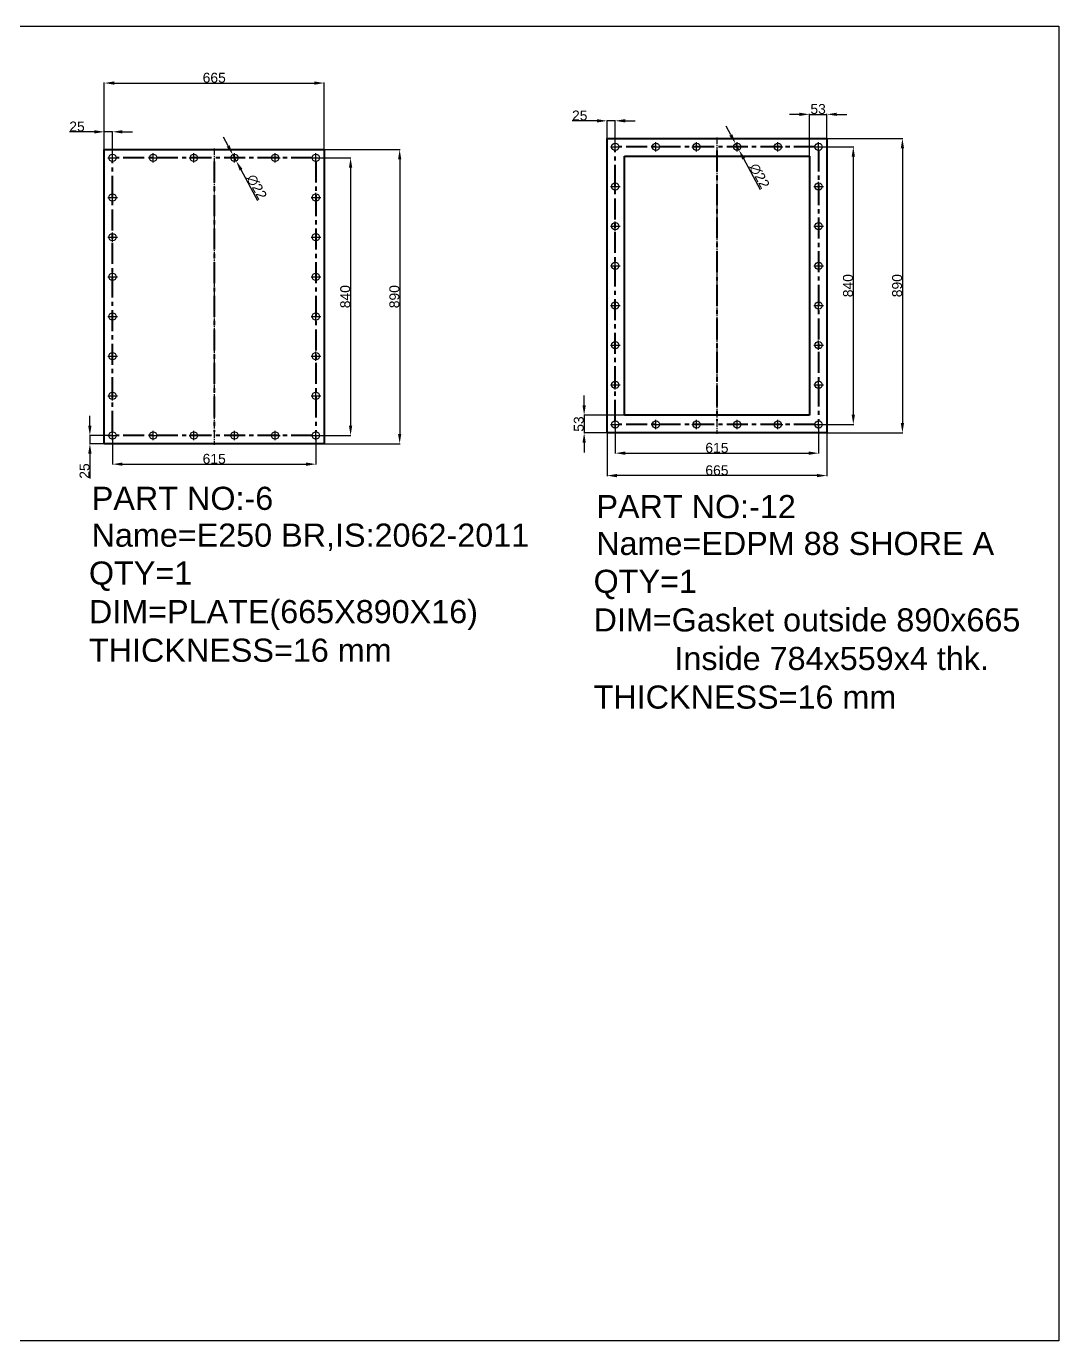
# Model space of a CAD drawing. Header units: millimetres. Extents: x 26210 to 45551, y 4625 to 8601.
# Drawn here: x 42429 to 45551, y 4625 to 8601 of the extents above; entities that cross this region are included whole.
import ezdxf

# ---------------------------------------------------------------- set-up
doc = ezdxf.new("R2010")
doc.units = ezdxf.units.MM
doc.linetypes.add('CENTER2', pattern=[28.575, 19.05, -3.175, 3.175, -3.175])
doc.linetypes.add('CENTERX2', pattern=[101.6, 63.5, -12.7, 12.7, -12.7])
doc.styles.get("Standard").update_dxf_attribs({"font": 'arial.ttf'})
doc.dimstyles.new('ISO-25', dxfattribs={"dimtxt": 2.5, "dimasz": 2.5, "dimexe": 1.25, "dimexo": 0.625, "dimtad": 1, "dimdsep": 46, "dimtxsty": 'Standard', "dimcen": 2.5, "dimadec": 0, "dimazin": 0, "dimtfac": 1, "dimtmove": 0, "dimatfit": 3, "dimfxl": 1, "dimarcsym": 0})

# ---------------------------------------------------------------- blocks, each defined once
blk = doc.blocks.new('*U274')
at = {"color": 0, "linetype": 'CENTER2', "lineweight": -3, "transparency": 16777216}
blk.add_line((0, 448.5), (0, -448.5), dxfattribs=at)
blk = doc.blocks.new('*U275')
at = {"color": 0, "linetype": 'CENTER2', "lineweight": -3, "transparency": 16777216}
for p, q in [((-14.5, 0), (-2.2, 0)), ((0, 2.2), (0, 14.5)), ((2.2, 0), (14.5, 0)), ((0, -14.5), (0, -2.2))]:
    blk.add_line(p, q, dxfattribs=at)
at = {"color": 0, "linetype": 'Continuous', "lineweight": -3, "transparency": 16777216}
for p, q in [((-1.1, 0), (1.1, 0)), ((0, -1.1), (0, 1.1))]:
    blk.add_line(p, q, dxfattribs=at)
blk = doc.blocks.new('*U276')
at = {"color": 0, "linetype": 'CENTER2', "lineweight": -3, "transparency": 16777216}
for p, q in [((-14.5, 0), (-2.2, 0)), ((0, 2.2), (0, 14.5)), ((2.2, 0), (14.5, 0)), ((0, -14.5), (0, -2.2))]:
    blk.add_line(p, q, dxfattribs=at)
at = {"color": 0, "linetype": 'Continuous', "lineweight": -3, "transparency": 16777216}
for p, q in [((-1.1, 0), (1.1, 0)), ((0, -1.1), (0, 1.1))]:
    blk.add_line(p, q, dxfattribs=at)
blk = doc.blocks.new('*U277')
at = {"color": 0, "linetype": 'CENTER2', "lineweight": -3, "transparency": 16777216}
for p, q in [((-14.5, 0), (-2.2, 0)), ((0, 2.2), (0, 14.5)), ((2.2, 0), (14.5, 0)), ((0, -14.5), (0, -2.2))]:
    blk.add_line(p, q, dxfattribs=at)
at = {"color": 0, "linetype": 'Continuous', "lineweight": -3, "transparency": 16777216}
for p, q in [((-1.1, 0), (1.1, 0)), ((0, -1.1), (0, 1.1))]:
    blk.add_line(p, q, dxfattribs=at)
blk = doc.blocks.new('*U278')
at = {"color": 0, "linetype": 'CENTER2', "lineweight": -3, "transparency": 16777216}
for p, q in [((-14.5, 0), (-2.2, 0)), ((0, 2.2), (0, 14.5)), ((2.2, 0), (14.5, 0)), ((0, -14.5), (0, -2.2))]:
    blk.add_line(p, q, dxfattribs=at)
at = {"color": 0, "linetype": 'Continuous', "lineweight": -3, "transparency": 16777216}
for p, q in [((-1.1, 0), (1.1, 0)), ((0, -1.1), (0, 1.1))]:
    blk.add_line(p, q, dxfattribs=at)
blk = doc.blocks.new('*U253')
at = {"color": 0, "linetype": 'CENTER2', "lineweight": -3, "transparency": 16777216}
for p, q in [((-14.5, 0), (-2.2, 0)), ((0, 2.2), (0, 14.5)), ((2.2, 0), (14.5, 0)), ((0, -14.5), (0, -2.2))]:
    blk.add_line(p, q, dxfattribs=at)
at = {"color": 0, "linetype": 'Continuous', "lineweight": -3, "transparency": 16777216}
for p, q in [((-1.1, 0), (1.1, 0)), ((0, -1.1), (0, 1.1))]:
    blk.add_line(p, q, dxfattribs=at)
blk = doc.blocks.new('*U254')
at = {"color": 0, "linetype": 'CENTER2', "lineweight": -3, "transparency": 16777216}
for p, q in [((-14.5, 0), (-2.2, 0)), ((0, 2.2), (0, 14.5)), ((2.2, 0), (14.5, 0)), ((0, -14.5), (0, -2.2))]:
    blk.add_line(p, q, dxfattribs=at)
at = {"color": 0, "linetype": 'Continuous', "lineweight": -3, "transparency": 16777216}
for p, q in [((-1.1, 0), (1.1, 0)), ((0, -1.1), (0, 1.1))]:
    blk.add_line(p, q, dxfattribs=at)
blk = doc.blocks.new('*U255')
at = {"color": 0, "linetype": 'CENTER2', "lineweight": -3, "transparency": 16777216}
for p, q in [((-14.5, 0), (-2.2, 0)), ((0, 2.2), (0, 14.5)), ((2.2, 0), (14.5, 0)), ((0, -14.5), (0, -2.2))]:
    blk.add_line(p, q, dxfattribs=at)
at = {"color": 0, "linetype": 'Continuous', "lineweight": -3, "transparency": 16777216}
for p, q in [((-1.1, 0), (1.1, 0)), ((0, -1.1), (0, 1.1))]:
    blk.add_line(p, q, dxfattribs=at)
blk = doc.blocks.new('*U256')
at = {"color": 0, "linetype": 'CENTER2', "lineweight": -3, "transparency": 16777216}
for p, q in [((-14.5, 0), (-2.2, 0)), ((0, 2.2), (0, 14.5)), ((2.2, 0), (14.5, 0)), ((0, -14.5), (0, -2.2))]:
    blk.add_line(p, q, dxfattribs=at)
at = {"color": 0, "linetype": 'Continuous', "lineweight": -3, "transparency": 16777216}
for p, q in [((-1.1, 0), (1.1, 0)), ((0, -1.1), (0, 1.1))]:
    blk.add_line(p, q, dxfattribs=at)
blk = doc.blocks.new('*U257')
at = {"color": 0, "linetype": 'CENTER2', "lineweight": -3, "transparency": 16777216}
for p, q in [((-14.5, 0), (-2.2, 0)), ((0, 2.2), (0, 14.5)), ((2.2, 0), (14.5, 0)), ((0, -14.5), (0, -2.2))]:
    blk.add_line(p, q, dxfattribs=at)
at = {"color": 0, "linetype": 'Continuous', "lineweight": -3, "transparency": 16777216}
for p, q in [((-1.1, 0), (1.1, 0)), ((0, -1.1), (0, 1.1))]:
    blk.add_line(p, q, dxfattribs=at)
blk = doc.blocks.new('*U258')
at = {"color": 0, "linetype": 'CENTER2', "lineweight": -3, "transparency": 16777216}
for p, q in [((-14.5, 0), (-2.2, 0)), ((0, 2.2), (0, 14.5)), ((2.2, 0), (14.5, 0)), ((0, -14.5), (0, -2.2))]:
    blk.add_line(p, q, dxfattribs=at)
at = {"color": 0, "linetype": 'Continuous', "lineweight": -3, "transparency": 16777216}
for p, q in [((-1.1, 0), (1.1, 0)), ((0, -1.1), (0, 1.1))]:
    blk.add_line(p, q, dxfattribs=at)
blk = doc.blocks.new('*U259')
at = {"color": 0, "linetype": 'CENTER2', "lineweight": -3, "transparency": 16777216}
for p, q in [((-14.5, 0), (-2.2, 0)), ((0, 2.2), (0, 14.5)), ((2.2, 0), (14.5, 0)), ((0, -14.5), (0, -2.2))]:
    blk.add_line(p, q, dxfattribs=at)
at = {"color": 0, "linetype": 'Continuous', "lineweight": -3, "transparency": 16777216}
for p, q in [((-1.1, 0), (1.1, 0)), ((0, -1.1), (0, 1.1))]:
    blk.add_line(p, q, dxfattribs=at)
blk = doc.blocks.new('*U260')
at = {"color": 0, "linetype": 'CENTER2', "lineweight": -3, "transparency": 16777216}
for p, q in [((-14.5, 0), (-2.2, 0)), ((0, 2.2), (0, 14.5)), ((2.2, 0), (14.5, 0)), ((0, -14.5), (0, -2.2))]:
    blk.add_line(p, q, dxfattribs=at)
at = {"color": 0, "linetype": 'Continuous', "lineweight": -3, "transparency": 16777216}
for p, q in [((-1.1, 0), (1.1, 0)), ((0, -1.1), (0, 1.1))]:
    blk.add_line(p, q, dxfattribs=at)
blk = doc.blocks.new('*U267')
at = {"color": 0, "linetype": 'CENTER2', "lineweight": -3, "transparency": 16777216}
for p, q in [((-14.5, 0), (-2.2, 0)), ((0, 2.2), (0, 14.5)), ((2.2, 0), (14.5, 0)), ((0, -14.5), (0, -2.2))]:
    blk.add_line(p, q, dxfattribs=at)
at = {"color": 0, "linetype": 'Continuous', "lineweight": -3, "transparency": 16777216}
for p, q in [((-1.1, 0), (1.1, 0)), ((0, -1.1), (0, 1.1))]:
    blk.add_line(p, q, dxfattribs=at)
blk = doc.blocks.new('*U268')
at = {"color": 0, "linetype": 'CENTER2', "lineweight": -3, "transparency": 16777216}
for p, q in [((-14.5, 0), (-2.2, 0)), ((0, 2.2), (0, 14.5)), ((2.2, 0), (14.5, 0)), ((0, -14.5), (0, -2.2))]:
    blk.add_line(p, q, dxfattribs=at)
at = {"color": 0, "linetype": 'Continuous', "lineweight": -3, "transparency": 16777216}
for p, q in [((-1.1, 0), (1.1, 0)), ((0, -1.1), (0, 1.1))]:
    blk.add_line(p, q, dxfattribs=at)
blk = doc.blocks.new('*U269')
at = {"color": 0, "linetype": 'CENTER2', "lineweight": -3, "transparency": 16777216}
for p, q in [((-14.5, 0), (-2.2, 0)), ((0, 2.2), (0, 14.5)), ((2.2, 0), (14.5, 0)), ((0, -14.5), (0, -2.2))]:
    blk.add_line(p, q, dxfattribs=at)
at = {"color": 0, "linetype": 'Continuous', "lineweight": -3, "transparency": 16777216}
for p, q in [((-1.1, 0), (1.1, 0)), ((0, -1.1), (0, 1.1))]:
    blk.add_line(p, q, dxfattribs=at)
blk = doc.blocks.new('*U270')
at = {"color": 0, "linetype": 'CENTER2', "lineweight": -3, "transparency": 16777216}
for p, q in [((-14.5, 0), (-2.2, 0)), ((0, 2.2), (0, 14.5)), ((2.2, 0), (14.5, 0)), ((0, -14.5), (0, -2.2))]:
    blk.add_line(p, q, dxfattribs=at)
at = {"color": 0, "linetype": 'Continuous', "lineweight": -3, "transparency": 16777216}
for p, q in [((-1.1, 0), (1.1, 0)), ((0, -1.1), (0, 1.1))]:
    blk.add_line(p, q, dxfattribs=at)
blk = doc.blocks.new('*U271')
at = {"color": 0, "linetype": 'CENTER2', "lineweight": -3, "transparency": 16777216}
for p, q in [((-14.5, 0), (-2.2, 0)), ((0, 2.2), (0, 14.5)), ((2.2, 0), (14.5, 0)), ((0, -14.5), (0, -2.2))]:
    blk.add_line(p, q, dxfattribs=at)
at = {"color": 0, "linetype": 'Continuous', "lineweight": -3, "transparency": 16777216}
for p, q in [((-1.1, 0), (1.1, 0)), ((0, -1.1), (0, 1.1))]:
    blk.add_line(p, q, dxfattribs=at)
blk = doc.blocks.new('*U272')
at = {"color": 0, "linetype": 'CENTER2', "lineweight": -3, "transparency": 16777216}
for p, q in [((-14.5, 0), (-2.2, 0)), ((0, 2.2), (0, 14.5)), ((2.2, 0), (14.5, 0)), ((0, -14.5), (0, -2.2))]:
    blk.add_line(p, q, dxfattribs=at)
at = {"color": 0, "linetype": 'Continuous', "lineweight": -3, "transparency": 16777216}
for p, q in [((-1.1, 0), (1.1, 0)), ((0, -1.1), (0, 1.1))]:
    blk.add_line(p, q, dxfattribs=at)
blk = doc.blocks.new('*U273')
at = {"color": 0, "linetype": 'CENTER2', "lineweight": -3, "transparency": 16777216}
for p, q in [((-14.5, 0), (-2.2, 0)), ((0, 2.2), (0, 14.5)), ((2.2, 0), (14.5, 0)), ((0, -14.5), (0, -2.2))]:
    blk.add_line(p, q, dxfattribs=at)
at = {"color": 0, "linetype": 'Continuous', "lineweight": -3, "transparency": 16777216}
for p, q in [((-1.1, 0), (1.1, 0)), ((0, -1.1), (0, 1.1))]:
    blk.add_line(p, q, dxfattribs=at)
blk = doc.blocks.new('*U261')
at = {"color": 0, "linetype": 'CENTER2', "lineweight": -3, "transparency": 16777216}
for p, q in [((-14.5, 0), (-2.2, 0)), ((0, 2.2), (0, 14.5)), ((2.2, 0), (14.5, 0)), ((0, -14.5), (0, -2.2))]:
    blk.add_line(p, q, dxfattribs=at)
at = {"color": 0, "linetype": 'Continuous', "lineweight": -3, "transparency": 16777216}
for p, q in [((-1.1, 0), (1.1, 0)), ((0, -1.1), (0, 1.1))]:
    blk.add_line(p, q, dxfattribs=at)
blk = doc.blocks.new('*U262')
at = {"color": 0, "linetype": 'CENTER2', "lineweight": -3, "transparency": 16777216}
for p, q in [((-14.5, 0), (-2.2, 0)), ((0, 2.2), (0, 14.5)), ((2.2, 0), (14.5, 0)), ((0, -14.5), (0, -2.2))]:
    blk.add_line(p, q, dxfattribs=at)
at = {"color": 0, "linetype": 'Continuous', "lineweight": -3, "transparency": 16777216}
for p, q in [((-1.1, 0), (1.1, 0)), ((0, -1.1), (0, 1.1))]:
    blk.add_line(p, q, dxfattribs=at)
blk = doc.blocks.new('*U263')
at = {"color": 0, "linetype": 'CENTER2', "lineweight": -3, "transparency": 16777216}
for p, q in [((-14.5, 0), (-2.2, 0)), ((0, 2.2), (0, 14.5)), ((2.2, 0), (14.5, 0)), ((0, -14.5), (0, -2.2))]:
    blk.add_line(p, q, dxfattribs=at)
at = {"color": 0, "linetype": 'Continuous', "lineweight": -3, "transparency": 16777216}
for p, q in [((-1.1, 0), (1.1, 0)), ((0, -1.1), (0, 1.1))]:
    blk.add_line(p, q, dxfattribs=at)
blk = doc.blocks.new('*U264')
at = {"color": 0, "linetype": 'CENTER2', "lineweight": -3, "transparency": 16777216}
for p, q in [((-14.5, 0), (-2.2, 0)), ((0, 2.2), (0, 14.5)), ((2.2, 0), (14.5, 0)), ((0, -14.5), (0, -2.2))]:
    blk.add_line(p, q, dxfattribs=at)
at = {"color": 0, "linetype": 'Continuous', "lineweight": -3, "transparency": 16777216}
for p, q in [((-1.1, 0), (1.1, 0)), ((0, -1.1), (0, 1.1))]:
    blk.add_line(p, q, dxfattribs=at)
blk = doc.blocks.new('*U265')
at = {"color": 0, "linetype": 'CENTER2', "lineweight": -3, "transparency": 16777216}
for p, q in [((-14.5, 0), (-2.2, 0)), ((0, 2.2), (0, 14.5)), ((2.2, 0), (14.5, 0)), ((0, -14.5), (0, -2.2))]:
    blk.add_line(p, q, dxfattribs=at)
at = {"color": 0, "linetype": 'Continuous', "lineweight": -3, "transparency": 16777216}
for p, q in [((-1.1, 0), (1.1, 0)), ((0, -1.1), (0, 1.1))]:
    blk.add_line(p, q, dxfattribs=at)
blk = doc.blocks.new('*U266')
at = {"color": 0, "linetype": 'CENTER2', "lineweight": -3, "transparency": 16777216}
for p, q in [((-14.5, 0), (-2.2, 0)), ((0, 2.2), (0, 14.5)), ((2.2, 0), (14.5, 0)), ((0, -14.5), (0, -2.2))]:
    blk.add_line(p, q, dxfattribs=at)
at = {"color": 0, "linetype": 'Continuous', "lineweight": -3, "transparency": 16777216}
for p, q in [((-1.1, 0), (1.1, 0)), ((0, -1.1), (0, 1.1))]:
    blk.add_line(p, q, dxfattribs=at)
blk = doc.blocks.new('*D280')
at = {"color": 0, "lineweight": -2, "transparency": 16777216}
for p, q in [((43330.1, 8228), (43559.2, 8228)), ((43557.9, 8198), (43557.9, 7368)), ((43330.1, 7338), (43559.2, 7338))]:
    blk.add_line(p, q, dxfattribs=at)
at = {"color": 0, "lineweight": -3, "transparency": 16777216}
for points in [[(43552.9, 8198), (43562.9, 8198), (43557.9, 8228)], [(43552.9, 7368), (43562.9, 7368), (43557.9, 7338)]]:
    blk.add_solid(points, dxfattribs=at)
at = {"layer": 'Defpoints', "color": 0, "lineweight": -3, "transparency": 16777216}
for p in [(43329.5, 8228), (43329.5, 7338), (43557.9, 7338)]:
    blk.add_point(p, dxfattribs=at)
at = {"color": 0, "transparency": 16777216, "insert": (43542, 7783), "char_height": 30, "attachment_point": 5, "rotation": 90}
blk.add_mtext('890', dxfattribs=at)
blk = doc.blocks.new('*D281')
at = {"color": 0, "lineweight": -2, "transparency": 16777216}
for p, q in [((43305.1, 8203), (43410.6, 8203)), ((43409.4, 8173), (43409.4, 7393)), ((43305.1, 7363), (43410.6, 7363))]:
    blk.add_line(p, q, dxfattribs=at)
at = {"color": 0, "lineweight": -3, "transparency": 16777216}
for points in [[(43404.4, 8173), (43414.4, 8173), (43409.4, 8203)], [(43404.4, 7393), (43414.4, 7393), (43409.4, 7363)]]:
    blk.add_solid(points, dxfattribs=at)
at = {"layer": 'Defpoints', "color": 0, "lineweight": -3, "transparency": 16777216}
for p in [(43304.5, 8203), (43304.5, 7363), (43409.4, 7363)]:
    blk.add_point(p, dxfattribs=at)
at = {"color": 0, "transparency": 16777216, "insert": (43393.4, 7783), "char_height": 30, "attachment_point": 5, "rotation": 90}
blk.add_mtext('840', dxfattribs=at)
blk = doc.blocks.new('*D282')
at = {"color": 0, "lineweight": -2, "transparency": 16777216}
for p, q in [((42689.5, 7362.4), (42689.5, 7275.1)), ((43304.5, 7362.4), (43304.5, 7275.1)), ((42719.5, 7276.3), (43274.5, 7276.3))]:
    blk.add_line(p, q, dxfattribs=at)
at = {"color": 0, "lineweight": -3, "transparency": 16777216}
for points in [[(42719.5, 7281.3), (42719.5, 7271.3), (42689.5, 7276.3)], [(43274.5, 7281.3), (43274.5, 7271.3), (43304.5, 7276.3)]]:
    blk.add_solid(points, dxfattribs=at)
at = {"layer": 'Defpoints', "color": 0, "lineweight": -3, "transparency": 16777216}
for p in [(42689.5, 7363), (43304.5, 7363), (43304.5, 7276.3)]:
    blk.add_point(p, dxfattribs=at)
at = {"color": 0, "transparency": 16777216, "insert": (42997, 7292.3), "char_height": 30, "attachment_point": 5}
blk.add_mtext('615', dxfattribs=at)
blk = doc.blocks.new('*D283')
at = {"color": 0, "lineweight": -2, "transparency": 16777216}
for p, q in [((43038.9, 8239.1), (43024.6, 8265.4)), ((43053.2, 8212.7), (43063.7, 8193.3)), ((43128.8, 8073.3), (43078, 8167))]:
    blk.add_line(p, q, dxfattribs=at)
at = {"color": 0, "lineweight": -3, "transparency": 16777216}
for points in [[(43043.3, 8241.4), (43034.5, 8236.7), (43053.2, 8212.7)], [(43082.4, 8169.4), (43073.6, 8164.6), (43063.7, 8193.3)]]:
    blk.add_solid(points, dxfattribs=at)
at = {"layer": 'Defpoints', "color": 0, "lineweight": -3, "transparency": 16777216}
for p in [(43053.2, 8212.7), (43063.7, 8193.3)]:
    blk.add_point(p, dxfattribs=at)
at = {"color": 0, "transparency": 16777216, "insert": (43125.3, 8114.9), "char_height": 30, "attachment_point": 5, "rotation": 298.4672}
blk.add_mtext('∅22', dxfattribs=at)
blk = doc.blocks.new('*D279')
at = {"color": 0, "lineweight": -2, "transparency": 16777216}
for p, q in [((42620.9, 7393), (42620.9, 7423)), ((42688.8, 7363), (42619.6, 7363)), ((42620.9, 7363), (42620.9, 7338)), ((42688.8, 7338), (42619.6, 7338)), ((42620.9, 7308), (42620.9, 7233))]:
    blk.add_line(p, q, dxfattribs=at)
at = {"color": 0, "lineweight": -3, "transparency": 16777216}
for points in [[(42615.9, 7393), (42625.9, 7393), (42620.9, 7363)], [(42615.9, 7308), (42625.9, 7308), (42620.9, 7338)]]:
    blk.add_solid(points, dxfattribs=at)
at = {"layer": 'Defpoints', "color": 0, "lineweight": -3, "transparency": 16777216}
for p in [(42689.5, 7363), (42620.9, 7338), (42689.5, 7338)]:
    blk.add_point(p, dxfattribs=at)
at = {"color": 0, "transparency": 16777216, "insert": (42604.9, 7255.5), "char_height": 30, "attachment_point": 5, "rotation": 90}
blk.add_mtext('25', dxfattribs=at)
blk = doc.blocks.new('*D284')
at = {"color": 0, "lineweight": -2, "transparency": 16777216}
for p, q in [((42634.5, 8281.7), (42559.5, 8281.7)), ((42664.5, 8203.6), (42664.5, 8282.9)), ((42689.5, 8281.7), (42664.5, 8281.7)), ((42689.5, 8203.6), (42689.5, 8282.9)), ((42719.5, 8281.7), (42749.5, 8281.7))]:
    blk.add_line(p, q, dxfattribs=at)
at = {"color": 0, "lineweight": -3, "transparency": 16777216}
for points in [[(42634.5, 8286.7), (42634.5, 8276.7), (42664.5, 8281.7)], [(42719.5, 8286.7), (42719.5, 8276.7), (42689.5, 8281.7)]]:
    blk.add_solid(points, dxfattribs=at)
at = {"layer": 'Defpoints', "color": 0, "lineweight": -3, "transparency": 16777216}
for p in [(42664.5, 8281.7), (42664.5, 8203), (42689.5, 8203)]:
    blk.add_point(p, dxfattribs=at)
at = {"color": 0, "transparency": 16777216, "insert": (42582, 8297.6), "char_height": 30, "attachment_point": 5}
blk.add_mtext('25', dxfattribs=at)
blk = doc.blocks.new('*D285')
at = {"color": 0, "lineweight": -2, "transparency": 16777216}
for p, q in [((42664.5, 8228.6), (42664.5, 8430.4)), ((43329.5, 8228.6), (43329.5, 8430.4)), ((42694.5, 8429.2), (43299.5, 8429.2))]:
    blk.add_line(p, q, dxfattribs=at)
at = {"color": 0, "lineweight": -3, "transparency": 16777216}
for points in [[(42694.5, 8434.2), (42694.5, 8424.2), (42664.5, 8429.2)], [(43299.5, 8434.2), (43299.5, 8424.2), (43329.5, 8429.2)]]:
    blk.add_solid(points, dxfattribs=at)
at = {"layer": 'Defpoints', "color": 0, "lineweight": -3, "transparency": 16777216}
for p in [(43329.5, 8429.2), (42664.5, 8228), (43329.5, 8228)]:
    blk.add_point(p, dxfattribs=at)
at = {"color": 0, "transparency": 16777216, "insert": (42997, 8445.1), "char_height": 30, "attachment_point": 5}
blk.add_mtext('665', dxfattribs=at)
blk = doc.blocks.new('*U303')
at = {"color": 0, "linetype": 'CENTER2', "lineweight": -3, "transparency": 16777216}
blk.add_line((0, 448.5), (0, -448.5), dxfattribs=at)
blk = doc.blocks.new('*U297')
at = {"color": 0, "linetype": 'CENTER2', "lineweight": -3, "transparency": 16777216}
for p, q in [((-14.5, 0), (-2.2, 0)), ((0, 2.2), (0, 14.5)), ((2.2, 0), (14.5, 0)), ((0, -14.5), (0, -2.2))]:
    blk.add_line(p, q, dxfattribs=at)
at = {"color": 0, "linetype": 'Continuous', "lineweight": -3, "transparency": 16777216}
for p, q in [((-1.1, 0), (1.1, 0)), ((0, -1.1), (0, 1.1))]:
    blk.add_line(p, q, dxfattribs=at)
blk = doc.blocks.new('*U298')
at = {"color": 0, "linetype": 'CENTER2', "lineweight": -3, "transparency": 16777216}
for p, q in [((-14.5, 0), (-2.2, 0)), ((0, 2.2), (0, 14.5)), ((2.2, 0), (14.5, 0)), ((0, -14.5), (0, -2.2))]:
    blk.add_line(p, q, dxfattribs=at)
at = {"color": 0, "linetype": 'Continuous', "lineweight": -3, "transparency": 16777216}
for p, q in [((-1.1, 0), (1.1, 0)), ((0, -1.1), (0, 1.1))]:
    blk.add_line(p, q, dxfattribs=at)
blk = doc.blocks.new('*U299')
at = {"color": 0, "linetype": 'CENTER2', "lineweight": -3, "transparency": 16777216}
for p, q in [((-14.5, 0), (-2.2, 0)), ((0, 2.2), (0, 14.5)), ((2.2, 0), (14.5, 0)), ((0, -14.5), (0, -2.2))]:
    blk.add_line(p, q, dxfattribs=at)
at = {"color": 0, "linetype": 'Continuous', "lineweight": -3, "transparency": 16777216}
for p, q in [((-1.1, 0), (1.1, 0)), ((0, -1.1), (0, 1.1))]:
    blk.add_line(p, q, dxfattribs=at)
blk = doc.blocks.new('*U300')
at = {"color": 0, "linetype": 'CENTER2', "lineweight": -3, "transparency": 16777216}
for p, q in [((-14.5, 0), (-2.2, 0)), ((0, 2.2), (0, 14.5)), ((2.2, 0), (14.5, 0)), ((0, -14.5), (0, -2.2))]:
    blk.add_line(p, q, dxfattribs=at)
at = {"color": 0, "linetype": 'Continuous', "lineweight": -3, "transparency": 16777216}
for p, q in [((-1.1, 0), (1.1, 0)), ((0, -1.1), (0, 1.1))]:
    blk.add_line(p, q, dxfattribs=at)
blk = doc.blocks.new('*U301')
at = {"color": 0, "linetype": 'CENTER2', "lineweight": -3, "transparency": 16777216}
for p, q in [((-14.5, 0), (-2.2, 0)), ((0, 2.2), (0, 14.5)), ((2.2, 0), (14.5, 0)), ((0, -14.5), (0, -2.2))]:
    blk.add_line(p, q, dxfattribs=at)
at = {"color": 0, "linetype": 'Continuous', "lineweight": -3, "transparency": 16777216}
for p, q in [((-1.1, 0), (1.1, 0)), ((0, -1.1), (0, 1.1))]:
    blk.add_line(p, q, dxfattribs=at)
blk = doc.blocks.new('*U302')
at = {"color": 0, "linetype": 'CENTER2', "lineweight": -3, "transparency": 16777216}
for p, q in [((-14.5, 0), (-2.2, 0)), ((0, 2.2), (0, 14.5)), ((2.2, 0), (14.5, 0)), ((0, -14.5), (0, -2.2))]:
    blk.add_line(p, q, dxfattribs=at)
at = {"color": 0, "linetype": 'Continuous', "lineweight": -3, "transparency": 16777216}
for p, q in [((-1.1, 0), (1.1, 0)), ((0, -1.1), (0, 1.1))]:
    blk.add_line(p, q, dxfattribs=at)
blk = doc.blocks.new('*U288')
at = {"color": 0, "linetype": 'CENTER2', "lineweight": -3, "transparency": 16777216}
for p, q in [((-14.5, 0), (-2.2, 0)), ((0, 2.2), (0, 14.5)), ((2.2, 0), (14.5, 0)), ((0, -14.5), (0, -2.2))]:
    blk.add_line(p, q, dxfattribs=at)
at = {"color": 0, "linetype": 'Continuous', "lineweight": -3, "transparency": 16777216}
for p, q in [((-1.1, 0), (1.1, 0)), ((0, -1.1), (0, 1.1))]:
    blk.add_line(p, q, dxfattribs=at)
blk = doc.blocks.new('*U289')
at = {"color": 0, "linetype": 'CENTER2', "lineweight": -3, "transparency": 16777216}
for p, q in [((-14.5, 0), (-2.2, 0)), ((0, 2.2), (0, 14.5)), ((2.2, 0), (14.5, 0)), ((0, -14.5), (0, -2.2))]:
    blk.add_line(p, q, dxfattribs=at)
at = {"color": 0, "linetype": 'Continuous', "lineweight": -3, "transparency": 16777216}
for p, q in [((-1.1, 0), (1.1, 0)), ((0, -1.1), (0, 1.1))]:
    blk.add_line(p, q, dxfattribs=at)
blk = doc.blocks.new('*U290')
at = {"color": 0, "linetype": 'CENTER2', "lineweight": -3, "transparency": 16777216}
for p, q in [((-14.5, 0), (-2.2, 0)), ((0, 2.2), (0, 14.5)), ((2.2, 0), (14.5, 0)), ((0, -14.5), (0, -2.2))]:
    blk.add_line(p, q, dxfattribs=at)
at = {"color": 0, "linetype": 'Continuous', "lineweight": -3, "transparency": 16777216}
for p, q in [((-1.1, 0), (1.1, 0)), ((0, -1.1), (0, 1.1))]:
    blk.add_line(p, q, dxfattribs=at)
blk = doc.blocks.new('*U291')
at = {"color": 0, "linetype": 'CENTER2', "lineweight": -3, "transparency": 16777216}
for p, q in [((-14.5, 0), (-2.2, 0)), ((0, 2.2), (0, 14.5)), ((2.2, 0), (14.5, 0)), ((0, -14.5), (0, -2.2))]:
    blk.add_line(p, q, dxfattribs=at)
at = {"color": 0, "linetype": 'Continuous', "lineweight": -3, "transparency": 16777216}
for p, q in [((-1.1, 0), (1.1, 0)), ((0, -1.1), (0, 1.1))]:
    blk.add_line(p, q, dxfattribs=at)
blk = doc.blocks.new('*U292')
at = {"color": 0, "linetype": 'CENTER2', "lineweight": -3, "transparency": 16777216}
for p, q in [((-14.5, 0), (-2.2, 0)), ((0, 2.2), (0, 14.5)), ((2.2, 0), (14.5, 0)), ((0, -14.5), (0, -2.2))]:
    blk.add_line(p, q, dxfattribs=at)
at = {"color": 0, "linetype": 'Continuous', "lineweight": -3, "transparency": 16777216}
for p, q in [((-1.1, 0), (1.1, 0)), ((0, -1.1), (0, 1.1))]:
    blk.add_line(p, q, dxfattribs=at)
blk = doc.blocks.new('*U293')
at = {"color": 0, "linetype": 'CENTER2', "lineweight": -3, "transparency": 16777216}
for p, q in [((-14.5, 0), (-2.2, 0)), ((0, 2.2), (0, 14.5)), ((2.2, 0), (14.5, 0)), ((0, -14.5), (0, -2.2))]:
    blk.add_line(p, q, dxfattribs=at)
at = {"color": 0, "linetype": 'Continuous', "lineweight": -3, "transparency": 16777216}
for p, q in [((-1.1, 0), (1.1, 0)), ((0, -1.1), (0, 1.1))]:
    blk.add_line(p, q, dxfattribs=at)
blk = doc.blocks.new('*U294')
at = {"color": 0, "linetype": 'CENTER2', "lineweight": -3, "transparency": 16777216}
for p, q in [((-14.5, 0), (-2.2, 0)), ((0, 2.2), (0, 14.5)), ((2.2, 0), (14.5, 0)), ((0, -14.5), (0, -2.2))]:
    blk.add_line(p, q, dxfattribs=at)
at = {"color": 0, "linetype": 'Continuous', "lineweight": -3, "transparency": 16777216}
for p, q in [((-1.1, 0), (1.1, 0)), ((0, -1.1), (0, 1.1))]:
    blk.add_line(p, q, dxfattribs=at)
blk = doc.blocks.new('*U295')
at = {"color": 0, "linetype": 'CENTER2', "lineweight": -3, "transparency": 16777216}
for p, q in [((-14.5, 0), (-2.2, 0)), ((0, 2.2), (0, 14.5)), ((2.2, 0), (14.5, 0)), ((0, -14.5), (0, -2.2))]:
    blk.add_line(p, q, dxfattribs=at)
at = {"color": 0, "linetype": 'Continuous', "lineweight": -3, "transparency": 16777216}
for p, q in [((-1.1, 0), (1.1, 0)), ((0, -1.1), (0, 1.1))]:
    blk.add_line(p, q, dxfattribs=at)
blk = doc.blocks.new('*U296')
at = {"color": 0, "linetype": 'CENTER2', "lineweight": -3, "transparency": 16777216}
for p, q in [((-14.5, 0), (-2.2, 0)), ((0, 2.2), (0, 14.5)), ((2.2, 0), (14.5, 0)), ((0, -14.5), (0, -2.2))]:
    blk.add_line(p, q, dxfattribs=at)
at = {"color": 0, "linetype": 'Continuous', "lineweight": -3, "transparency": 16777216}
for p, q in [((-1.1, 0), (1.1, 0)), ((0, -1.1), (0, 1.1))]:
    blk.add_line(p, q, dxfattribs=at)
blk = doc.blocks.new('*U304')
at = {"color": 0, "linetype": 'CENTER2', "lineweight": -3, "transparency": 16777216}
for p, q in [((-14.5, 0), (-2.2, 0)), ((0, 2.2), (0, 14.5)), ((2.2, 0), (14.5, 0)), ((0, -14.5), (0, -2.2))]:
    blk.add_line(p, q, dxfattribs=at)
at = {"color": 0, "linetype": 'Continuous', "lineweight": -3, "transparency": 16777216}
for p, q in [((-1.1, 0), (1.1, 0)), ((0, -1.1), (0, 1.1))]:
    blk.add_line(p, q, dxfattribs=at)
blk = doc.blocks.new('*U305')
at = {"color": 0, "linetype": 'CENTER2', "lineweight": -3, "transparency": 16777216}
for p, q in [((-14.5, 0), (-2.2, 0)), ((0, 2.2), (0, 14.5)), ((2.2, 0), (14.5, 0)), ((0, -14.5), (0, -2.2))]:
    blk.add_line(p, q, dxfattribs=at)
at = {"color": 0, "linetype": 'Continuous', "lineweight": -3, "transparency": 16777216}
for p, q in [((-1.1, 0), (1.1, 0)), ((0, -1.1), (0, 1.1))]:
    blk.add_line(p, q, dxfattribs=at)
blk = doc.blocks.new('*U306')
at = {"color": 0, "linetype": 'CENTER2', "lineweight": -3, "transparency": 16777216}
for p, q in [((-14.5, 0), (-2.2, 0)), ((0, 2.2), (0, 14.5)), ((2.2, 0), (14.5, 0)), ((0, -14.5), (0, -2.2))]:
    blk.add_line(p, q, dxfattribs=at)
at = {"color": 0, "linetype": 'Continuous', "lineweight": -3, "transparency": 16777216}
for p, q in [((-1.1, 0), (1.1, 0)), ((0, -1.1), (0, 1.1))]:
    blk.add_line(p, q, dxfattribs=at)
blk = doc.blocks.new('*U307')
at = {"color": 0, "linetype": 'CENTER2', "lineweight": -3, "transparency": 16777216}
for p, q in [((-14.5, 0), (-2.2, 0)), ((0, 2.2), (0, 14.5)), ((2.2, 0), (14.5, 0)), ((0, -14.5), (0, -2.2))]:
    blk.add_line(p, q, dxfattribs=at)
at = {"color": 0, "linetype": 'Continuous', "lineweight": -3, "transparency": 16777216}
for p, q in [((-1.1, 0), (1.1, 0)), ((0, -1.1), (0, 1.1))]:
    blk.add_line(p, q, dxfattribs=at)
blk = doc.blocks.new('*U308')
at = {"color": 0, "linetype": 'CENTER2', "lineweight": -3, "transparency": 16777216}
for p, q in [((-14.5, 0), (-2.2, 0)), ((0, 2.2), (0, 14.5)), ((2.2, 0), (14.5, 0)), ((0, -14.5), (0, -2.2))]:
    blk.add_line(p, q, dxfattribs=at)
at = {"color": 0, "linetype": 'Continuous', "lineweight": -3, "transparency": 16777216}
for p, q in [((-1.1, 0), (1.1, 0)), ((0, -1.1), (0, 1.1))]:
    blk.add_line(p, q, dxfattribs=at)
blk = doc.blocks.new('*U309')
at = {"color": 0, "linetype": 'CENTER2', "lineweight": -3, "transparency": 16777216}
for p, q in [((-14.5, 0), (-2.2, 0)), ((0, 2.2), (0, 14.5)), ((2.2, 0), (14.5, 0)), ((0, -14.5), (0, -2.2))]:
    blk.add_line(p, q, dxfattribs=at)
at = {"color": 0, "linetype": 'Continuous', "lineweight": -3, "transparency": 16777216}
for p, q in [((-1.1, 0), (1.1, 0)), ((0, -1.1), (0, 1.1))]:
    blk.add_line(p, q, dxfattribs=at)
blk = doc.blocks.new('*U310')
at = {"color": 0, "linetype": 'CENTER2', "lineweight": -3, "transparency": 16777216}
for p, q in [((-14.5, 0), (-2.2, 0)), ((0, 2.2), (0, 14.5)), ((2.2, 0), (14.5, 0)), ((0, -14.5), (0, -2.2))]:
    blk.add_line(p, q, dxfattribs=at)
at = {"color": 0, "linetype": 'Continuous', "lineweight": -3, "transparency": 16777216}
for p, q in [((-1.1, 0), (1.1, 0)), ((0, -1.1), (0, 1.1))]:
    blk.add_line(p, q, dxfattribs=at)
blk = doc.blocks.new('*U311')
at = {"color": 0, "linetype": 'CENTER2', "lineweight": -3, "transparency": 16777216}
for p, q in [((-14.5, 0), (-2.2, 0)), ((0, 2.2), (0, 14.5)), ((2.2, 0), (14.5, 0)), ((0, -14.5), (0, -2.2))]:
    blk.add_line(p, q, dxfattribs=at)
at = {"color": 0, "linetype": 'Continuous', "lineweight": -3, "transparency": 16777216}
for p, q in [((-1.1, 0), (1.1, 0)), ((0, -1.1), (0, 1.1))]:
    blk.add_line(p, q, dxfattribs=at)
blk = doc.blocks.new('*U312')
at = {"color": 0, "linetype": 'CENTER2', "lineweight": -3, "transparency": 16777216}
for p, q in [((-14.5, 0), (-2.2, 0)), ((0, 2.2), (0, 14.5)), ((2.2, 0), (14.5, 0)), ((0, -14.5), (0, -2.2))]:
    blk.add_line(p, q, dxfattribs=at)
at = {"color": 0, "linetype": 'Continuous', "lineweight": -3, "transparency": 16777216}
for p, q in [((-1.1, 0), (1.1, 0)), ((0, -1.1), (0, 1.1))]:
    blk.add_line(p, q, dxfattribs=at)
blk = doc.blocks.new('*U313')
at = {"color": 0, "linetype": 'CENTER2', "lineweight": -3, "transparency": 16777216}
for p, q in [((-14.5, 0), (-2.2, 0)), ((0, 2.2), (0, 14.5)), ((2.2, 0), (14.5, 0)), ((0, -14.5), (0, -2.2))]:
    blk.add_line(p, q, dxfattribs=at)
at = {"color": 0, "linetype": 'Continuous', "lineweight": -3, "transparency": 16777216}
for p, q in [((-1.1, 0), (1.1, 0)), ((0, -1.1), (0, 1.1))]:
    blk.add_line(p, q, dxfattribs=at)
blk = doc.blocks.new('*D314')
at = {"color": 0, "lineweight": -2, "transparency": 16777216}
for p, q in [((44185, 7370.7), (44185, 7240.4)), ((44850, 7370.7), (44850, 7240.4)), ((44820, 7241.7), (44215, 7241.7))]:
    blk.add_line(p, q, dxfattribs=at)
at = {"color": 0, "lineweight": -3, "transparency": 16777216}
for points in [[(44215, 7246.7), (44215, 7236.7), (44185, 7241.7)], [(44820, 7246.7), (44820, 7236.7), (44850, 7241.7)]]:
    blk.add_solid(points, dxfattribs=at)
at = {"layer": 'Defpoints', "color": 0, "lineweight": -3, "transparency": 16777216}
for p in [(44185, 7371.3), (44850, 7371.3), (44185, 7241.7)]:
    blk.add_point(p, dxfattribs=at)
at = {"color": 0, "transparency": 16777216, "insert": (44517.5, 7257.6), "char_height": 30, "attachment_point": 5}
blk.add_mtext('665', dxfattribs=at)
blk = doc.blocks.new('*D315')
at = {"color": 0, "lineweight": -2, "transparency": 16777216}
for p, q in [((44850.6, 8261.3), (45079.7, 8261.3)), ((45078.5, 8231.3), (45078.5, 7401.3)), ((44850.6, 7371.3), (45079.7, 7371.3))]:
    blk.add_line(p, q, dxfattribs=at)
at = {"color": 0, "lineweight": -3, "transparency": 16777216}
for points in [[(45073.5, 8231.3), (45083.5, 8231.3), (45078.5, 8261.3)], [(45073.5, 7401.3), (45083.5, 7401.3), (45078.5, 7371.3)]]:
    blk.add_solid(points, dxfattribs=at)
at = {"layer": 'Defpoints', "color": 0, "lineweight": -3, "transparency": 16777216}
for p in [(44850, 8261.3), (44850, 7371.3), (45078.5, 7371.3)]:
    blk.add_point(p, dxfattribs=at)
at = {"color": 0, "transparency": 16777216, "insert": (45062.5, 7816.3), "char_height": 30, "attachment_point": 5, "rotation": 90}
blk.add_mtext('890', dxfattribs=at)
blk = doc.blocks.new('*D316')
at = {"color": 0, "lineweight": -2, "transparency": 16777216}
for p, q in [((44825.6, 8236.3), (44931.1, 8236.3)), ((44929.9, 8206.3), (44929.9, 7426.3)), ((44825.6, 7396.3), (44931.1, 7396.3))]:
    blk.add_line(p, q, dxfattribs=at)
at = {"color": 0, "lineweight": -3, "transparency": 16777216}
for points in [[(44924.9, 8206.3), (44934.9, 8206.3), (44929.9, 8236.3)], [(44924.9, 7426.3), (44934.9, 7426.3), (44929.9, 7396.3)]]:
    blk.add_solid(points, dxfattribs=at)
at = {"layer": 'Defpoints', "color": 0, "lineweight": -3, "transparency": 16777216}
for p in [(44825, 8236.3), (44825, 7396.3), (44929.9, 7396.3)]:
    blk.add_point(p, dxfattribs=at)
at = {"color": 0, "transparency": 16777216, "insert": (44914, 7816.3), "char_height": 30, "attachment_point": 5, "rotation": 90}
blk.add_mtext('840', dxfattribs=at)
blk = doc.blocks.new('*D317')
at = {"color": 0, "lineweight": -2, "transparency": 16777216}
for p, q in [((44210, 7395.7), (44210, 7308.3)), ((44825, 7395.7), (44825, 7308.3)), ((44240, 7309.6), (44795, 7309.6))]:
    blk.add_line(p, q, dxfattribs=at)
at = {"color": 0, "lineweight": -3, "transparency": 16777216}
for points in [[(44240, 7314.6), (44240, 7304.6), (44210, 7309.6)], [(44795, 7314.6), (44795, 7304.6), (44825, 7309.6)]]:
    blk.add_solid(points, dxfattribs=at)
at = {"layer": 'Defpoints', "color": 0, "lineweight": -3, "transparency": 16777216}
for p in [(44210, 7396.3), (44825, 7396.3), (44825, 7309.6)]:
    blk.add_point(p, dxfattribs=at)
at = {"color": 0, "transparency": 16777216, "insert": (44517.5, 7325.5), "char_height": 30, "attachment_point": 5}
blk.add_mtext('615', dxfattribs=at)
blk = doc.blocks.new('*D318')
at = {"color": 0, "lineweight": -2, "transparency": 16777216}
for p, q in [((44559.5, 8272.3), (44545.2, 8298.7)), ((44573.8, 8245.9), (44584.2, 8226.6)), ((44649.3, 8106.6), (44598.5, 8200.2))]:
    blk.add_line(p, q, dxfattribs=at)
at = {"color": 0, "lineweight": -3, "transparency": 16777216}
for points in [[(44563.9, 8274.7), (44555.1, 8269.9), (44573.8, 8245.9)], [(44602.9, 8202.6), (44594.1, 8197.8), (44584.2, 8226.6)]]:
    blk.add_solid(points, dxfattribs=at)
at = {"layer": 'Defpoints', "color": 0, "lineweight": -3, "transparency": 16777216}
for p in [(44573.8, 8245.9), (44584.2, 8226.6)]:
    blk.add_point(p, dxfattribs=at)
at = {"color": 0, "transparency": 16777216, "insert": (44645.8, 8148.2), "char_height": 30, "attachment_point": 5, "rotation": 298.4672}
blk.add_mtext('∅22', dxfattribs=at)
blk = doc.blocks.new('*D319')
at = {"color": 0, "lineweight": -2, "transparency": 16777216}
for p, q in [((44155, 8315), (44080, 8315)), ((44185, 8236.9), (44185, 8316.2)), ((44210, 8315), (44185, 8315)), ((44210, 8236.9), (44210, 8316.2)), ((44240, 8315), (44270, 8315))]:
    blk.add_line(p, q, dxfattribs=at)
at = {"color": 0, "lineweight": -3, "transparency": 16777216}
for points in [[(44155, 8320), (44155, 8310), (44185, 8315)], [(44240, 8320), (44240, 8310), (44210, 8315)]]:
    blk.add_solid(points, dxfattribs=at)
at = {"layer": 'Defpoints', "color": 0, "lineweight": -3, "transparency": 16777216}
for p in [(44185, 8315), (44185, 8236.3), (44210, 8236.3)]:
    blk.add_point(p, dxfattribs=at)
at = {"color": 0, "transparency": 16777216, "insert": (44102.5, 8330.9), "char_height": 30, "attachment_point": 5}
blk.add_mtext('25', dxfattribs=at)
blk = doc.blocks.new('*D320')
at = {"color": 0, "lineweight": -2, "transparency": 16777216}
for p, q in [((44115.8, 7454.3), (44115.8, 7484.3)), ((44237.4, 7424.3), (44114.5, 7424.3)), ((44115.8, 7424.3), (44115.8, 7371.3)), ((44237.4, 7371.3), (44114.5, 7371.3)), ((44115.8, 7341.3), (44115.8, 7311.3))]:
    blk.add_line(p, q, dxfattribs=at)
at = {"color": 0, "lineweight": -3, "transparency": 16777216}
for points in [[(44110.8, 7454.3), (44120.8, 7454.3), (44115.8, 7424.3)], [(44110.8, 7341.3), (44120.8, 7341.3), (44115.8, 7371.3)]]:
    blk.add_solid(points, dxfattribs=at)
at = {"layer": 'Defpoints', "color": 0, "lineweight": -3, "transparency": 16777216}
for p in [(44238, 7424.3), (44115.8, 7371.3), (44238, 7371.3)]:
    blk.add_point(p, dxfattribs=at)
at = {"color": 0, "transparency": 16777216, "insert": (44099.8, 7397.8), "char_height": 30, "attachment_point": 5, "rotation": 90}
blk.add_mtext('53', dxfattribs=at)
blk = doc.blocks.new('*D321')
at = {"color": 0, "lineweight": -2, "transparency": 16777216}
for p, q in [((44767, 8334.6), (44737, 8334.6)), ((44797, 8208.9), (44797, 8335.9)), ((44797, 8334.6), (44850, 8334.6)), ((44850, 8208.9), (44850, 8335.9)), ((44880, 8334.6), (44910, 8334.6))]:
    blk.add_line(p, q, dxfattribs=at)
at = {"color": 0, "lineweight": -3, "transparency": 16777216}
for points in [[(44767, 8339.6), (44767, 8329.6), (44797, 8334.6)], [(44880, 8339.6), (44880, 8329.6), (44850, 8334.6)]]:
    blk.add_solid(points, dxfattribs=at)
at = {"layer": 'Defpoints', "color": 0, "lineweight": -3, "transparency": 16777216}
for p in [(44850, 8334.6), (44797, 8208.3), (44850, 8208.3)]:
    blk.add_point(p, dxfattribs=at)
at = {"color": 0, "transparency": 16777216, "insert": (44823.5, 8350.6), "char_height": 30, "attachment_point": 5}
blk.add_mtext('53', dxfattribs=at)

msp = doc.modelspace()

# ---------------------------------------------------------------- linework, layer by layer
at = {"lineweight": 40}
for p, q in [((44185, 8261.276), (44850, 8261.276)), ((44185, 7371.276), (44185, 8261.276)), ((44850, 8261.276), (44850, 7371.276)), ((42664.456, 8228.01), (43329.456, 8228.01)), ((42664.456, 7338.01), (42664.456, 8228.01)), ((43329.456, 8228.01), (43329.456, 7338.01)), ((44238, 8208.276), (44797, 8208.276)), ((44238, 7424.276), (44238, 8208.276)), ((44797, 8208.276), (44797, 7424.276)), ((44797, 7424.276), (44238, 7424.276)), ((44850, 7371.276), (44185, 7371.276)), ((43329.456, 7338.01), (42664.456, 7338.01))]:
    msp.add_line(p, q, dxfattribs=at)
at = {"linetype": 'CENTERX2', "lineweight": 40}
for p, q in [((44814, 8236.276), (44221, 8236.276)), ((42689.456, 7374.01), (42689.456, 8192.01)), ((43293.456, 8203.01), (42700.456, 8203.01)), ((42996.956, 8192.01), (42996.956, 7374.01)), ((43304.456, 8192.01), (43304.456, 7374.01)), ((44210, 7407.276), (44210, 8225.276)), ((44517.5, 8225.276), (44517.5, 7407.276)), ((44825, 8225.276), (44825, 7407.276)), ((44814, 7396.276), (44221, 7396.276)), ((44814, 7396.276), (44221, 7396.276)), ((43293.456, 7363.01), (42700.456, 7363.01)), ((43293.456, 7363.01), (42700.456, 7363.01))]:
    msp.add_line(p, q, dxfattribs=at)
at = {"color": 0, "linetype": 'Continuous', "lineweight": -3}
msp.add_lwpolyline([(36309.029, 8600.951), (45551.226, 8600.951), (45551.226, 4624.62), (36309.029, 4624.62)], close=True, dxfattribs=at)
at = {"color": 3, "lineweight": -3}
for centre in [(44210, 8236.276), (44333, 8236.276), (44456, 8236.276), (44579, 8236.276), (44702, 8236.276), (44825, 8236.276), (44825, 8236.276), (42689.456, 8203.01), (42812.456, 8203.01), (42935.456, 8203.01), (43058.456, 8203.01), (43181.456, 8203.01), (43304.456, 8203.01), (43304.456, 8203.01), (44210, 8116.276), (44825, 8116.276), (42689.456, 8083.01), (43304.456, 8083.01), (44210, 7996.276), (44825, 7996.276), (42689.456, 7963.01), (43304.456, 7963.01), (44210, 7876.276), (44825, 7876.276), (42689.456, 7843.01), (43304.456, 7843.01), (44210, 7756.276), (44825, 7756.276), (42689.456, 7723.01), (43304.456, 7723.01), (44210, 7636.276), (44825, 7636.276), (42689.456, 7603.01), (43304.456, 7603.01), (44210, 7516.276), (44825, 7516.276), (42689.456, 7483.01), (43304.456, 7483.01), (44210, 7396.276), (44210, 7396.276), (44333, 7396.276), (44456, 7396.276), (44579, 7396.276), (44702, 7396.276), (44825, 7396.276), (44825, 7396.276), (44825, 7396.276), (42689.456, 7363.01), (42689.456, 7363.01), (42812.456, 7363.01), (42935.456, 7363.01), (43058.456, 7363.01), (43181.456, 7363.01), (43304.456, 7363.01), (43304.456, 7363.01), (43304.456, 7363.01)]:
    msp.add_circle(centre, 11, dxfattribs=at)

# ---------------------------------------------------------------- block references
at = {"color": 2, "linetype": 'CENTER2', "lineweight": -3}
for name, p in [('*U274', (42996.956, 7783.01)), ('*U300', (44210, 8236.276)), ('*U305', (44333, 8236.276)), ('*U306', (44456, 8236.276)), ('*U303', (44517.5, 7816.276)), ('*U307', (44579, 8236.276)), ('*U308', (44702, 8236.276)), ('*U304', (44825, 8236.276)), ('*U309', (44825, 8236.276)), ('*U278', (42689.456, 8203.01)), ('*U271', (42812.456, 8203.01)), ('*U272', (42935.456, 8203.01)), ('*U273', (43058.456, 8203.01)), ('*U261', (43181.456, 8203.01)), ('*U270', (43304.456, 8203.01)), ('*U262', (43304.456, 8203.01)), ('*U299', (44210, 8116.276)), ('*U296', (44825, 8116.276)), ('*U277', (42689.456, 8083.01)), ('*U269', (43304.456, 8083.01)), ('*U298', (44210, 7996.276)), ('*U295', (44825, 7996.276)), ('*U276', (42689.456, 7963.01)), ('*U268', (43304.456, 7963.01)), ('*U297', (44210, 7876.276)), ('*U294', (44825, 7876.276)), ('*U275', (42689.456, 7843.01)), ('*U267', (43304.456, 7843.01)), ('*U301', (44210, 7756.276)), ('*U293', (44825, 7756.276)), ('*U253', (42689.456, 7723.01)), ('*U260', (43304.456, 7723.01)), ('*U302', (44210, 7636.276)), ('*U292', (44825, 7636.276)), ('*U254', (42689.456, 7603.01)), ('*U259', (43304.456, 7603.01)), ('*U289', (44210, 7516.276)), ('*U291', (44825, 7516.276)), ('*U256', (42689.456, 7483.01)), ('*U258', (43304.456, 7483.01)), ('*U288', (44210, 7396.276)), ('*U310', (44333, 7396.276)), ('*U311', (44456, 7396.276)), ('*U312', (44579, 7396.276)), ('*U313', (44702, 7396.276)), ('*U290', (44825, 7396.276)), ('*U255', (42689.456, 7363.01)), ('*U263', (42812.456, 7363.01)), ('*U264', (42935.456, 7363.01)), ('*U265', (43058.456, 7363.01)), ('*U266', (43181.456, 7363.01)), ('*U257', (43304.456, 7363.01))]:
    msp.add_blockref(name, p, dxfattribs=at)

# ---------------------------------------------------------------- texts
at = {"color": 6, "char_height": 70, "attachment_point": 1}
for s, width, insert in [('PART NO:-6', 642.64815, (42626.658, 7207.991)), ('PART NO:-12', 642.64815, (44153.051, 7182.963)), ('Name=E250 BR,IS:2062-2011', 1354.08233, (42625.927, 7096.594)), ('Name=EDPM 88 SHORE A', 1354.08233, (44152.32, 7071.566)), ('QTY=1\\PDIM=PLATE(665X890X16)\\PTHICKNESS=16 mm', 910.47271, (42617.963, 6981.883)), ('QTY=1\\PDIM=Gasket outside 890x665\\P         Inside 784x559x4 thk.\\PTHICKNESS=16 mm', 2211.09671, (44144.356, 6956.854))]:
    msp.add_mtext_dynamic_manual_height_columns(s, width=width, gutter_width=12.5, heights=[0], dxfattribs=dict(at, insert=insert))

# ---------------------------------------------------------------- dimensions: what is measured, and where the dimension line sits
at = {"color": 4}
for base, p1, p2, picture, middle in [((43329.456, 8429.162), (42664.456, 8228.01), (43329.456, 8228.01), '*D285', (42996.956, 8445.104)), ((44185, 8314.96), (44210, 8236.276), (44185, 8236.276), '*D319', (44102.52, 8330.902)), ((44850, 8334.614), (44797, 8208.276), (44850, 8208.276), '*D321', (44823.5, 8350.566)), ((42664.456, 8281.694), (42689.456, 8203.01), (42664.456, 8203.01), '*D284', (42581.976, 8297.636))]:
    dim = msp.add_linear_dim(base=base, p1=p1, p2=p2, dimstyle='ISO-25', override={"dimtxt": 30, "dimasz": 30}, dxfattribs=at)
    dim.commit()
    dim.dimension.update_dxf_attribs({"geometry": picture, "text_midpoint": middle})
for p1, p2, picture, middle in [((44573.757, 8245.946), (44584.243, 8226.606), '*D318', (44645.84, 8148.209)), ((43053.213, 8212.68), (43063.699, 8193.34), '*D283', (43125.296, 8114.944))]:
    dim = msp.add_diameter_dim_2p(p1=p1, p2=p2, dimstyle='ISO-25', override={"dimtxt": 30, "dimasz": 30})
    dim.commit()
    dim.dimension.update_dxf_attribs({"geometry": picture, "text_midpoint": middle})
for base, p1, p2, picture, middle in [((44929.896, 7396.276), (44825, 8236.276), (44825, 7396.276), '*D316', (44913.954, 7816.276)), ((43409.352, 7363.01), (43304.456, 8203.01), (43304.456, 7363.01), '*D281', (43393.41, 7783.01)), ((44115.797, 7371.276), (44238, 7424.276), (44238, 7371.276), '*D320', (44099.844, 7397.776)), ((42620.876, 7338.01), (42689.456, 7363.01), (42689.456, 7338.01), '*D279', (42604.934, 7255.53))]:
    dim = msp.add_linear_dim(base=base, p1=p1, p2=p2, angle=90, dimstyle='ISO-25', override={"dimtxt": 30, "dimasz": 30}, dxfattribs=at)
    dim.commit()
    dim.dimension.update_dxf_attribs({"geometry": picture, "text_midpoint": middle})
for base, p1, p2, picture, middle in [((45078.463, 7371.276), (44850, 8261.276), (44850, 7371.276), '*D315', (45078.463, 7816.276)), ((43557.919, 7338.01), (43329.456, 8228.01), (43329.456, 7338.01), '*D280', (43557.919, 7783.01))]:
    dim = msp.add_linear_dim(base=base, p1=p1, p2=p2, angle=90, dimstyle='ISO-25', override={"dimtxt": 30, "dimasz": 30}, dxfattribs=at)
    dim.commit()
    dim.dimension.update_dxf_attribs({"geometry": picture, "text_midpoint": middle, "dimtype": 160})
for base, p1, p2, picture, middle in [((44825, 7309.591), (44210, 7396.276), (44825, 7396.276), '*D317', (44517.5, 7309.591)), ((43304.456, 7276.325), (42689.456, 7363.01), (43304.456, 7363.01), '*D282', (42996.956, 7276.325)), ((44185, 7241.687), (44850, 7371.276), (44185, 7371.276), '*D314', (44517.5, 7241.687))]:
    dim = msp.add_linear_dim(base=base, p1=p1, p2=p2, dimstyle='ISO-25', override={"dimtxt": 30, "dimasz": 30}, dxfattribs=at)
    dim.commit()
    dim.dimension.update_dxf_attribs({"geometry": picture, "text_midpoint": middle, "dimtype": 160})

doc.saveas('drawing.dxf')
